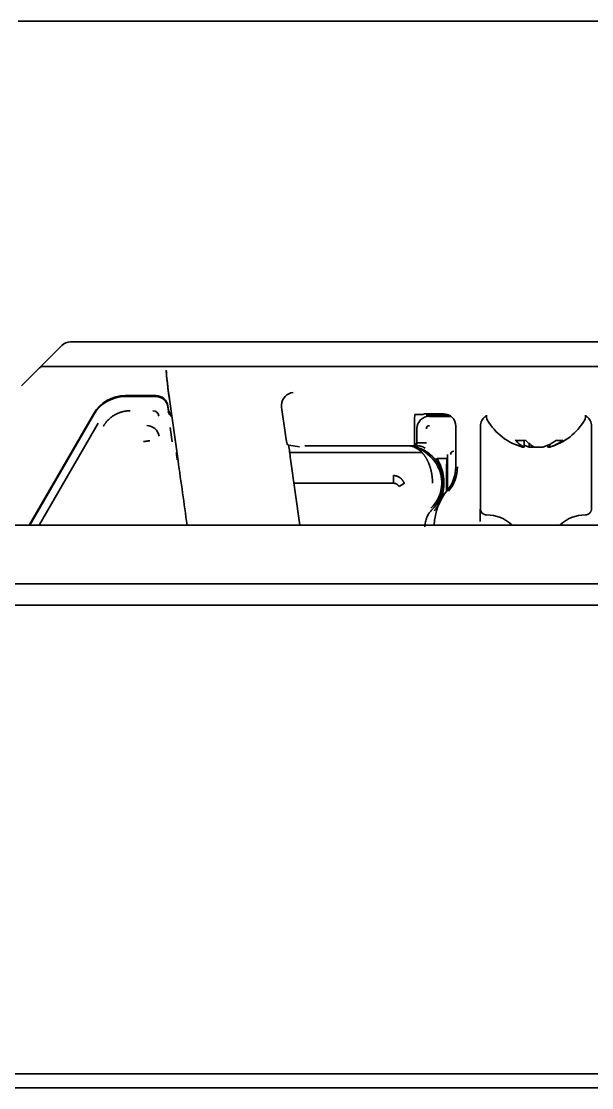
# Model space of a CAD drawing. Header units: inches. Extents: x 786 to 5593, y 691 to 5453.
# Drawn here: x 3594 to 3640.2, y 5282.5 to 5369 of the extents above; entities that cross this region are included whole.
import ezdxf

# ---------------------------------------------------------------- set-up
doc = ezdxf.new("R2010")
doc.units = ezdxf.units.IN
doc.layers.add('1', color=7, linetype='Continuous', true_color=0xffffff)
doc.layers.add('4', color=7, linetype='Continuous', true_color=0xffffff)

msp = doc.modelspace()

# ---------------------------------------------------------------- linework, layer by layer
at = {"layer": '1', "color": 7, "linetype": 'Continuous', "lineweight": 35}
for p, q in [((3593.788, 5369.042), (4057.692, 5369.042)), ((3594.033, 5339.469), (3597.313, 5342.749)), ((4053.46, 5343.042), (3598.02, 5343.042)), ((3595.608, 5341.042), (4055.871, 5341.042)), ((3604.926, 5338.69), (3602.471, 5338.69)), ((3604.926, 5338.609), (3602.471, 5338.609)), ((3606.027, 5338.405), (3606.73, 5333.397)), ((3605.916, 5337.829), (3605.959, 5337.52)), ((3605.916, 5337.748), (3605.959, 5337.439)), ((3615.413, 5335.684), (3615.124, 5337.74)), ((3599.874, 5337.191), (3594.676, 5328.187)), ((3599.874, 5337.11), (3594.723, 5328.187)), ((3625.933, 5337.142), (3626.082, 5337.142)), ((3626.581, 5337.151), (3626.715, 5337.195)), ((3627.089, 5337.09), (3628.703, 5337.09)), ((3627.089, 5337.009), (3628.833, 5337.009)), ((3627.214, 5337.203), (3628.24, 5337.203)), ((3631.647, 5337.009), (3631.74, 5337.009)), ((3631.74, 5337.109), (3631.74, 5336.909)), ((3639.74, 5336.909), (3639.74, 5337.109)), ((3639.74, 5337.009), (3639.832, 5337.009)), ((3606.258, 5334.935), (3606.095, 5336.102)), ((3625.89, 5336.16), (3625.89, 5334.614)), ((3626.09, 5334.859), (3626.09, 5336.01)), ((3629.24, 5332.914), (3629.24, 5336.203)), ((3631.24, 5329.509), (3631.24, 5336.203)), ((3640.24, 5336.203), (3640.24, 5329.509)), ((3634.774, 5334.513), (3634.774, 5335.054)), ((3606.596, 5334.073), (3606.636, 5334.073)), ((3615.699, 5334.668), (3615.606, 5334.684)), ((3615.699, 5334.668), (3616.582, 5334.526)), ((3615.774, 5334.073), (3626.499, 5334.073)), ((3625.84, 5334.609), (3617.012, 5334.609)), ((3635.176, 5334.513), (3635.176, 5334.85)), ((3636.705, 5334.513), (3636.705, 5334.678)), ((3636.85, 5334.513), (3636.85, 5334.737)), ((3616.599, 5328.187), (3615.847, 5333.535)), ((3628.581, 5331.039), (3628.581, 5333.917)), ((3456.24, 5283.676), (4195.24, 5283.676)), ((4189.24, 5282.549), (3461.74, 5282.549))]:
    msp.add_line(p, q, dxfattribs=at)
for centre, radius, start, end in [((3598.02, 5342.042), 1, 90.00022, 135), ((3596.154, 5340.176), 1, 119.98898, 135), ((3632.14, 5336.909), 0.4, 180, 210.30118), ((3635.939, 5339.129), 4.8, 210.30118, 254.48695), ((3635.541, 5339.129), 4.8, 286.27621, 329.69882), ((3639.34, 5336.909), 0.4, 329.69882, 0), ((3625.24, 5331.609), 3, 41.05936, 61.65334), ((3625.24, 5331.609), 3, 318.94064, 41.05936), ((3626.24, 5332.914), 3, 320.73197, 0), ((3626.24, 5332.914), 3.127, 320.73197, 0), ((3632.24, 5328.009), 4.75, 140.73197, 177.85653), ((3625.24, 5331.609), 3, 314.42664, 318.94064), ((3631.74, 5326.009), 3, 46.54238, 90.00093), ((3639.74, 5326.009), 3, 89.99906, 133.45762)]:
    msp.add_arc(centre, radius, start, end, dxfattribs=at)
for centre, major_axis, ratio, start_param, end_param in [((3606.107, 5338.405), (0.317, -2.25), 0.03458, 3.136727, 4.707523), ((3606.107, 5338.486), (0.317, -2.25), 0.03458, 3.136727, 4.707523), ((3602.473, 5335.688), (1.501, -2.6), 0.999188, 2.618346, 3.66484), ((3602.473, 5335.607), (1.501, -2.6), 0.999188, 2.618346, 3.66484), ((3604.925, 5337.689), (0.342, 0.94), 0.99931, 5.201587, 6.632249), ((3604.925, 5337.608), (0.342, 0.94), 0.99931, 5.201587, 6.632249), ((3616.055, 5337.929), (-0.353, -0.945), 0.923303, 3.526353, 5.044789), ((3616.116, 5337.877), (-0.757, 0.658), 0.996825, 0.6648, 0.853636), ((3606.454, 5337.59), (0.171, 0.47), 0.99931, 2.059994, 2.961736), ((3606.454, 5337.509), (0.171, 0.47), 0.99931, 2.059994, 2.990215), ((3625.942, 5336.16), (0, -1), 0.052408, 3.159046, 4.712389), ((3626.082, 5337.151), (0.5, 0), 0.017455, 4.712389, 6.230825), ((3627.09, 5336.008), (0.708, -0.708), 0.998783, 2.356803, 3.926382), ((3627.214, 5337.195), (0.5, 0), 0.017455, 1.570796, 3.089233), ((3628.24, 5336.203), (0.447, 0.895), 0.99981, 5.176082, 6.746726), ((3632.24, 5336.203), (0.447, -0.895), 0.99981, 3.312346, 4.248696), ((3639.24, 5336.203), (-0.447, -0.895), 0.99981, 2.03449, 2.970839), ((3615.466, 5335.684), (0.141, -1), 0.051895, 4.705076, 6.267145), ((3625.84, 5334.94), (-0.177, 0.177), 0.998783, 2.557464, 3.926382), ((3637.665, 5338.811), (0, 3.78), 0.546944, 3.008877, 3.141532), ((3637.665, 5338.811), (0, 3.78), 0.546944, 3.141653, 3.274309), ((3616.006, 5333.535), (0.423, -3), 0.051895, 4.31774, 4.705076), ((3625.84, 5334.859), (-0.177, 0.177), 0.998783, 2.356803, 3.926382), ((3610.231, 5333.397), (13.966, -99.249), 0.03458, 4.707523, 4.760049), ((3631.727, 5329.482), (0.447, -0.223), 0.999809, 3.604523, 4.448847)]:
    msp.add_ellipse(centre, major_axis=major_axis, ratio=ratio, start_param=start_param, end_param=end_param, dxfattribs=at)
for points in [[(3634.774, 5334.513), (3634.745, 5334.527), (3634.685, 5334.557), (3634.597, 5334.607), (3634.51, 5334.664), (3634.425, 5334.725), (3634.342, 5334.791), (3634.257, 5334.866), (3634.166, 5334.953), (3634.098, 5335.025), (3634.063, 5335.064)], [(3634.063, 5335.064), (3634.203, 5335.042), (3634.482, 5335.02), (3634.761, 5335.042), (3634.9, 5335.064)], [(3636.304, 5334.513), (3636.349, 5334.527), (3636.439, 5334.557), (3636.575, 5334.607), (3636.708, 5334.664), (3636.838, 5334.725), (3636.965, 5334.791), (3637.096, 5334.866), (3637.235, 5334.953), (3637.338, 5335.025), (3637.392, 5335.064)], [(3635.611, 5334.513), (3635.648, 5334.51), (3635.718, 5334.504), (3635.821, 5334.499), (3635.92, 5334.497), (3636.017, 5334.497), (3636.113, 5334.5), (3636.208, 5334.505), (3636.272, 5334.51), (3636.304, 5334.513)], [(3636.85, 5334.513), (3636.844, 5334.51), (3636.83, 5334.505), (3636.809, 5334.5), (3636.788, 5334.497), (3636.768, 5334.497), (3636.747, 5334.5), (3636.726, 5334.505), (3636.712, 5334.51), (3636.705, 5334.513)]]:
    msp.add_open_spline(points, degree=3, dxfattribs=at)
for points, knots in [([(3634.9, 5335.064), (3635.011, 5334.939), (3635.126, 5334.832), (3635.304, 5334.694), (3635.364, 5334.652), (3635.486, 5334.576), (3635.548, 5334.543), (3635.611, 5334.513)], [0, 0, 0, 0, 0.5, 0.5, 0.75, 0.75, 1, 1, 1, 1]), ([(3637.939, 5335.064), (3637.769, 5334.939), (3637.593, 5334.832), (3637.321, 5334.694), (3637.229, 5334.652), (3637.042, 5334.576), (3636.947, 5334.543), (3636.85, 5334.513)], [0, 0, 0, 0, 0.5, 0.5, 0.75, 0.75, 1, 1, 1, 1]), ([(3625.571, 5334.591), (3625.595, 5334.59), (3625.618, 5334.588), (3625.666, 5334.584), (3625.689, 5334.581), (3625.713, 5334.577)], [0, 0, 0, 0, 0.5, 0.5, 1, 1, 1, 1]), ([(3626.664, 5334.249), (3626.626, 5334.27), (3626.588, 5334.289), (3626.513, 5334.326), (3626.475, 5334.343), (3626.419, 5334.368), (3626.401, 5334.376), (3626.364, 5334.391), (3626.31, 5334.413), (3626.259, 5334.432), (3626.208, 5334.45), (3626.192, 5334.456), (3626.16, 5334.466), (3626.144, 5334.472), (3626.098, 5334.486), (3626.068, 5334.495), (3626.024, 5334.508), (3626.01, 5334.512), (3625.981, 5334.519), (3625.967, 5334.523), (3625.938, 5334.531), (3625.923, 5334.534), (3625.9, 5334.54), (3625.892, 5334.541), (3625.876, 5334.545), (3625.867, 5334.547), (3625.858, 5334.549)], [0, 0, 0, 0, 0.125, 0.125, 0.25, 0.25, 0.3125, 0.3125, 0.375, 0.5, 0.5, 0.5625, 0.5625, 0.625, 0.625, 0.75, 0.75, 0.8125, 0.8125, 0.875, 0.875, 0.9375, 0.9375, 0.96875, 0.96875, 1, 1, 1, 1]), ([(3634.656, 5334.503), (3634.661, 5334.502), (3634.673, 5334.499), (3634.691, 5334.497), (3634.712, 5334.497), (3634.733, 5334.5), (3634.754, 5334.505), (3634.767, 5334.51), (3634.774, 5334.513)], [0, 0, 0, 0, 0.123038, 0.29843, 0.473823, 0.649215, 0.824608, 1, 1, 1, 1]), ([(3635.176, 5334.513), (3635.131, 5334.527), (3635.04, 5334.557), (3634.905, 5334.607), (3634.816, 5334.645), (3634.771, 5334.665), (3634.77, 5334.665)], [0, 0, 0, 0, 0.331647, 0.663295, 0.994942, 1, 1, 1, 1]), ([(3635.54, 5334.497), (3635.514, 5334.497), (3635.456, 5334.497), (3635.367, 5334.5), (3635.272, 5334.505), (3635.208, 5334.51), (3635.176, 5334.513)], [0, 0, 0, 0, 0.207908, 0.471938, 0.735969, 1, 1, 1, 1]), ([(3628.501, 5333.579), (3628.501, 5333.497), (3628.501, 5333.414), (3628.501, 5333.251), (3628.5, 5333.169), (3628.499, 5333.007), (3628.499, 5332.927), (3628.497, 5332.766), (3628.497, 5332.685), (3628.495, 5332.525), (3628.494, 5332.445), (3628.493, 5332.285), (3628.492, 5332.205), (3628.491, 5332.044), (3628.491, 5331.963), (3628.49, 5331.799), (3628.49, 5331.717), (3628.489, 5331.592), (3628.49, 5331.55), (3628.49, 5331.487), (3628.49, 5331.466), (3628.49, 5331.424), (3628.49, 5331.402), (3628.49, 5331.297), (3628.491, 5331.213), (3628.492, 5331.089), (3628.492, 5331.048), (3628.492, 5331.007)], [0, 0, 0, 0, 0.095277, 0.095277, 0.190553, 0.190553, 0.28583, 0.28583, 0.381107, 0.381107, 0.476383, 0.476383, 0.57166, 0.57166, 0.666937, 0.666937, 0.762213, 0.762213, 0.809852, 0.809852, 0.833671, 0.833671, 0.85749, 0.85749, 0.952767, 0.952767, 1, 1, 1, 1]), ([(3627.34, 5329.466), (3627.292, 5329.42), (3627.202, 5329.322), (3627.083, 5329.164), (3627.015, 5329.052), (3626.952, 5328.936), (3626.923, 5328.876), (3626.845, 5328.691), (3626.806, 5328.565), (3626.767, 5328.37), (3626.757, 5328.305), (3626.747, 5328.205), (3626.744, 5328.172), (3626.741, 5328.105), (3626.74, 5328.072), (3626.74, 5328.038)], [0, 0, 0, 0, 0.125, 0.25, 0.375, 0.375, 0.5, 0.5, 0.75, 0.75, 0.875, 0.875, 0.9375, 0.9375, 1, 1, 1, 1]), ([(3631.218, 5328.483), (3631.218, 5328.548), (3631.218, 5328.613), (3631.218, 5328.693), (3631.218, 5328.708), (3631.218, 5328.74), (3631.218, 5328.787), (3631.219, 5328.863), (3631.219, 5328.921), (3631.219, 5328.964), (3631.219, 5328.978), (3631.219, 5329.006), (3631.219, 5329.02), (3631.22, 5329.088), (3631.22, 5329.138), (3631.221, 5329.207), (3631.221, 5329.229), (3631.221, 5329.271), (3631.222, 5329.29), (3631.222, 5329.345), (3631.223, 5329.376), (3631.224, 5329.414), (3631.224, 5329.426), (3631.224, 5329.445), (3631.225, 5329.454), (3631.226, 5329.474), (3631.226, 5329.481), (3631.227, 5329.482)], [0, 0, 0, 0, 0.125, 0.125, 0.15625, 0.15625, 0.1875, 0.25, 0.3125, 0.3125, 0.34375, 0.34375, 0.375, 0.375, 0.5, 0.5, 0.5625, 0.5625, 0.625, 0.625, 0.75, 0.75, 0.8125, 0.8125, 0.875, 0.875, 1, 1, 1, 1]), ([(3631.24, 5329.509), (3631.24, 5329.476), (3631.243, 5329.443), (3631.253, 5329.396), (3631.257, 5329.38), (3631.266, 5329.348), (3631.272, 5329.333), (3631.29, 5329.287), (3631.306, 5329.259), (3631.333, 5329.218), (3631.343, 5329.205), (3631.364, 5329.179), (3631.375, 5329.167), (3631.409, 5329.132), (3631.434, 5329.112), (3631.475, 5329.084), (3631.489, 5329.076), (3631.518, 5329.06), (3631.548, 5329.046), (3631.578, 5329.035), (3631.61, 5329.026), (3631.626, 5329.022), (3631.674, 5329.012), (3631.707, 5329.009), (3631.74, 5329.009)], [0, 0, 0, 0, 0.125, 0.125, 0.1875, 0.1875, 0.25, 0.25, 0.375, 0.375, 0.4375, 0.4375, 0.5, 0.5, 0.625, 0.625, 0.6875, 0.6875, 0.75, 0.8125, 0.8125, 0.875, 0.875, 1, 1, 1, 1]), ([(3639.74, 5329.009), (3639.773, 5329.009), (3639.805, 5329.012), (3639.853, 5329.022), (3639.869, 5329.026), (3639.9, 5329.035), (3639.916, 5329.041), (3639.961, 5329.06), (3639.99, 5329.075), (3640.031, 5329.102), (3640.044, 5329.112), (3640.07, 5329.133), (3640.082, 5329.144), (3640.116, 5329.178), (3640.137, 5329.203), (3640.164, 5329.244), (3640.173, 5329.259), (3640.188, 5329.287), (3640.202, 5329.317), (3640.213, 5329.348), (3640.223, 5329.379), (3640.227, 5329.395), (3640.237, 5329.443), (3640.24, 5329.476), (3640.24, 5329.509)], [0, 0, 0, 0, 0.125, 0.125, 0.1875, 0.1875, 0.25, 0.25, 0.375, 0.375, 0.4375, 0.4375, 0.5, 0.5, 0.625, 0.625, 0.6875, 0.6875, 0.75, 0.8125, 0.8125, 0.875, 0.875, 1, 1, 1, 1])]:
    msp.add_open_spline(points, degree=3, knots=knots, dxfattribs=at)
at = {"layer": '4', "color": 7, "linetype": 'Continuous', "lineweight": 35}
for p, q in [((3604.926, 5338.69), (3602.471, 5338.69)), ((3604.926, 5338.609), (3602.471, 5338.609)), ((3605.916, 5337.829), (3605.959, 5337.52)), ((3605.916, 5337.748), (3605.959, 5337.439)), ((3599.874, 5337.191), (3594.676, 5328.187)), ((3599.874, 5337.11), (3594.723, 5328.187)), ((3627.089, 5337.09), (3628.703, 5337.09)), ((3627.089, 5337.009), (3628.833, 5337.009)), ((3627.108, 5337.072), (3628.736, 5337.072)), ((3627.108, 5336.991), (3628.857, 5336.991)), ((3631.623, 5336.991), (3631.74, 5336.991)), ((3631.647, 5337.009), (3631.74, 5337.009)), ((3639.74, 5337.009), (3639.832, 5337.009)), ((3639.74, 5336.991), (3639.857, 5336.991)), ((3595.479, 5328.187), (3600.253, 5336.454)), ((3606.258, 5334.935), (3606.095, 5336.102)), ((3626.09, 5334.859), (3626.09, 5336.01)), ((3625.84, 5334.609), (3617.012, 5334.609)), ((3625.893, 5334.615), (3625.84, 5334.609)), ((3625.858, 5334.591), (3625.858, 5334.561)), ((3626.108, 5334.84), (3626.858, 5334.84)), ((3627.719, 5333.579), (3628.501, 5333.579)), ((3624.204, 5331.573), (3616.123, 5331.573)), ((3624.204, 5331.573), (3624.204, 5332.197)), ((3624.638, 5331.324), (3625.07, 5331.575)), ((3627.778, 5329.638), (3627.717, 5329.638)), ((3791.584, 5328.187), (3468.49, 5328.187)), ((3468.474, 5323.426), (4183.006, 5323.426)), ((3468.474, 5323.426), (4183.006, 5323.426)), ((4184.867, 5321.676), (3466.613, 5321.676)), ((4184.867, 5321.676), (3466.613, 5321.676))]:
    msp.add_line(p, q, dxfattribs=at)
for centre, radius, start, end in [((3604.202, 5335.25), 1, 7.99778, 90.00222), ((3625.24, 5331.609), 2.998, 44.98541, 61.52064), ((3625.24, 5331.609), 2.862, 313.74988, 359.07603)]:
    msp.add_arc(centre, radius, start, end, dxfattribs=at)
for centre, major_axis, ratio, start_param, end_param in [((3602.473, 5335.688), (1.501, -2.6), 0.999188, 2.618346, 3.66484), ((3602.473, 5335.607), (1.501, -2.6), 0.999188, 2.618346, 3.66484), ((3604.925, 5337.689), (0.342, 0.94), 0.99931, 5.201587, 6.632249), ((3604.925, 5337.608), (0.342, 0.94), 0.99931, 5.201587, 6.632249), ((3604.687, 5336.954), (-0.171, -0.47), 0.99931, 2.059994, 3.490656), ((3606.435, 5337.455), (-0.47, 0.171), 0.99931, 0.489198, 1.484291), ((3606.454, 5337.59), (0.171, 0.47), 0.99931, 2.059994, 2.961736), ((3606.454, 5337.509), (0.171, 0.47), 0.99931, 2.059994, 2.990215), ((3606.435, 5337.536), (-0.47, 0.171), 0.99931, 0.994356, 1.45713), ((3627.09, 5336.089), (0.708, -0.708), 0.998783, 2.356803, 2.608059), ((3627.108, 5335.991), (-0.177, 0.177), 0.998783, 5.498396, 7.067974), ((3625.24, 5332.811), (0, -1.812), 0.96827, 2.341391, 2.951684), ((3625.753, 5334.772), (-0.033, -0.197), 0.640804, 0.011372, 0.258928), ((3625.858, 5334.753), (-0.04, -0.196), 0.561653, 0.010547, 0.345884), ((3629.081, 5333.917), (0.177, -0.177), 0.998783, 2.356803, 3.926382)]:
    msp.add_ellipse(centre, major_axis=major_axis, ratio=ratio, start_param=start_param, end_param=end_param, dxfattribs=at)
msp.add_open_spline([(3602.849, 5337.454), (3602.521, 5337.454), (3601.885, 5337.284), (3601.316, 5336.955), (3600.85, 5336.49), (3600.685, 5336.205)], degree=2, dxfattribs=at)
for points, degree, knots in [([(3603.944, 5334.953), (3603.948, 5334.954), (3603.955, 5334.955), (3603.965, 5334.956), (3603.975, 5334.958), (3603.986, 5334.959), (3603.996, 5334.961), (3604.006, 5334.962), (3604.015, 5334.964), (3604.025, 5334.965), (3604.035, 5334.966), (3604.044, 5334.968), (3604.053, 5334.969), (3604.062, 5334.97), (3604.071, 5334.972), (3604.079, 5334.973), (3604.088, 5334.974), (3604.096, 5334.975), (3604.104, 5334.976), (3604.112, 5334.978), (3604.12, 5334.979), (3604.128, 5334.98), (3604.135, 5334.981), (3604.143, 5334.982), (3604.15, 5334.983), (3604.157, 5334.984), (3604.163, 5334.985), (3604.17, 5334.986), (3604.177, 5334.987), (3604.183, 5334.988), (3604.189, 5334.988), (3604.195, 5334.989), (3604.201, 5334.99), (3604.207, 5334.991), (3604.212, 5334.992), (3604.217, 5334.992), (3604.223, 5334.993), (3604.228, 5334.994), (3604.233, 5334.994), (3604.237, 5334.995), (3604.242, 5334.996), (3604.247, 5334.996), (3604.251, 5334.997), (3604.255, 5334.997), (3604.259, 5334.998), (3604.263, 5334.998), (3604.267, 5334.999), (3604.271, 5334.999), (3604.274, 5335), (3604.278, 5335), (3604.281, 5335.001), (3604.284, 5335.001), (3604.287, 5335.002), (3604.29, 5335.002), (3604.302, 5335.004), (3604.32, 5335.006), (3604.344, 5335.01), (3604.363, 5335.012), (3604.378, 5335.014), (3604.391, 5335.016), (3604.4, 5335.017), (3604.408, 5335.019), (3604.414, 5335.02), (3604.419, 5335.022), (3604.423, 5335.023), (3604.427, 5335.024), (3604.429, 5335.025), (3604.432, 5335.025), (3604.434, 5335.025), (3604.435, 5335.025), (3604.436, 5335.024), (3604.437, 5335.024), (3604.438, 5335.023), (3604.439, 5335.023), (3604.439, 5335.023), (3604.439, 5335.023)], 3, [0, 0, 0, 0, 0.013849, 0.027532, 0.04105, 0.054402, 0.067589, 0.08061, 0.093466, 0.106155, 0.118679, 0.131037, 0.143228, 0.155253, 0.167113, 0.178805, 0.190332, 0.201692, 0.212886, 0.223914, 0.234775, 0.245469, 0.255998, 0.266359, 0.276554, 0.286583, 0.296445, 0.306141, 0.31567, 0.325032, 0.334228, 0.343258, 0.352121, 0.360818, 0.369348, 0.377712, 0.385909, 0.39394, 0.401805, 0.409504, 0.417036, 0.424402, 0.431602, 0.438636, 0.445504, 0.452206, 0.458742, 0.465112, 0.471316, 0.477355, 0.483227, 0.488935, 0.494477, 0.499853, 0.505064, 0.558103, 0.606799, 0.651139, 0.691116, 0.726733, 0.758006, 0.782867, 0.806574, 0.829104, 0.85043, 0.870523, 0.889362, 0.906936, 0.923257, 0.938362, 0.952323, 0.965258, 0.977343, 0.988824, 1, 1, 1, 1]), ([(3606.596, 5334.073), (3606.596, 5334.073), (3606.596, 5334.072), (3606.596, 5334.071), (3606.595, 5334.069), (3606.595, 5334.068), (3606.595, 5334.065), (3606.595, 5334.063), (3606.595, 5334.06), (3606.595, 5334.057), (3606.595, 5334.054), (3606.595, 5334.05), (3606.595, 5334.047), (3606.596, 5334.042), (3606.596, 5334.038), (3606.596, 5334.033), (3606.597, 5334.028), (3606.597, 5334.023), (3606.597, 5334.017), (3606.598, 5334.011), (3606.599, 5334.005), (3606.599, 5333.998), (3606.6, 5333.991), (3606.601, 5333.984), (3606.602, 5333.976), (3606.602, 5333.969), (3606.603, 5333.96), (3606.604, 5333.952), (3606.605, 5333.943), (3606.606, 5333.934), (3606.608, 5333.925), (3606.609, 5333.915), (3606.61, 5333.905), (3606.611, 5333.894), (3606.613, 5333.883), (3606.614, 5333.872), (3606.616, 5333.861), (3606.617, 5333.849), (3606.619, 5333.837), (3606.62, 5333.825), (3606.622, 5333.812), (3606.624, 5333.799), (3606.626, 5333.786), (3606.627, 5333.772), (3606.629, 5333.758), (3606.631, 5333.743), (3606.633, 5333.729), (3606.635, 5333.714), (3606.637, 5333.698), (3606.64, 5333.682), (3606.642, 5333.666), (3606.644, 5333.65), (3606.646, 5333.633), (3606.649, 5333.616), (3606.651, 5333.599), (3606.654, 5333.581), (3606.656, 5333.563), (3606.659, 5333.544), (3606.662, 5333.525), (3606.664, 5333.506), (3606.667, 5333.49), (3606.668, 5333.479), (3606.669, 5333.475)], 3, [0, 0, 0, 0, 0.015432, 0.030908, 0.04643, 0.061996, 0.077608, 0.093264, 0.108966, 0.124713, 0.140505, 0.156342, 0.172225, 0.188153, 0.204127, 0.220146, 0.236211, 0.252322, 0.268479, 0.284681, 0.300929, 0.317223, 0.333564, 0.34995, 0.366382, 0.382861, 0.399386, 0.415957, 0.432575, 0.449238, 0.465949, 0.482706, 0.499509, 0.516359, 0.533256, 0.5502, 0.56719, 0.584227, 0.601311, 0.618442, 0.63562, 0.652845, 0.670117, 0.687437, 0.704803, 0.722217, 0.739678, 0.757186, 0.774742, 0.792345, 0.809996, 0.827694, 0.84544, 0.863233, 0.881074, 0.898963, 0.916899, 0.934884, 0.952916, 0.970996, 0.989124, 1, 1, 1, 1]), ([(3625.753, 5334.576), (3625.745, 5334.577), (3625.737, 5334.578), (3625.717, 5334.581), (3625.705, 5334.582), (3625.673, 5334.585), (3625.653, 5334.587), (3625.612, 5334.589), (3625.592, 5334.59), (3625.571, 5334.591)], 3, [0, 0, 0, 0, 0.128205, 0.128205, 0.333333, 0.333333, 0.661538, 0.661538, 1, 1, 1, 1]), ([(3625.571, 5334.591), (3625.588, 5334.59), (3625.605, 5334.589), (3625.638, 5334.586), (3625.655, 5334.585), (3625.681, 5334.581), (3625.692, 5334.58), (3625.708, 5334.577), (3625.715, 5334.576), (3625.721, 5334.575)], 3, [0, 0, 0, 0, 0.338462, 0.338462, 0.666667, 0.666667, 0.871795, 0.871795, 1, 1, 1, 1]), ([(3625.721, 5334.575), (3625.732, 5334.573), (3625.743, 5334.571), (3625.764, 5334.567), (3625.775, 5334.565), (3625.793, 5334.562), (3625.8, 5334.561), (3625.811, 5334.558), (3625.815, 5334.558), (3625.82, 5334.557)], 3, [0, 0, 0, 0, 0.338462, 0.338462, 0.666667, 0.666667, 0.871795, 0.871795, 1, 1, 1, 1]), ([(3625.721, 5334.575), (3625.725, 5334.574), (3625.732, 5334.573), (3625.742, 5334.571), (3625.753, 5334.568), (3625.763, 5334.566), (3625.774, 5334.564), (3625.785, 5334.561), (3625.795, 5334.559), (3625.806, 5334.556), (3625.816, 5334.554), (3625.827, 5334.551), (3625.837, 5334.548), (3625.848, 5334.546), (3625.859, 5334.543), (3625.869, 5334.54), (3625.88, 5334.537), (3625.89, 5334.534), (3625.901, 5334.531), (3625.912, 5334.528), (3625.922, 5334.525), (3625.933, 5334.522), (3625.944, 5334.519), (3625.954, 5334.515), (3625.965, 5334.512), (3625.976, 5334.509), (3625.986, 5334.505), (3625.997, 5334.502), (3626.008, 5334.498), (3626.018, 5334.495), (3626.029, 5334.491), (3626.039, 5334.487), (3626.05, 5334.483), (3626.061, 5334.48), (3626.071, 5334.476), (3626.082, 5334.472), (3626.093, 5334.468), (3626.103, 5334.464), (3626.114, 5334.46), (3626.125, 5334.455), (3626.135, 5334.451), (3626.146, 5334.447), (3626.157, 5334.443), (3626.167, 5334.438), (3626.178, 5334.434), (3626.188, 5334.429), (3626.199, 5334.425), (3626.21, 5334.42), (3626.22, 5334.416), (3626.231, 5334.411), (3626.241, 5334.406), (3626.252, 5334.401), (3626.263, 5334.396), (3626.273, 5334.391), (3626.284, 5334.386), (3626.294, 5334.381), (3626.305, 5334.376), (3626.315, 5334.371), (3626.326, 5334.366), (3626.336, 5334.36), (3626.347, 5334.355), (3626.357, 5334.35), (3626.368, 5334.344), (3626.378, 5334.339), (3626.389, 5334.333), (3626.399, 5334.327), (3626.41, 5334.322), (3626.42, 5334.316), (3626.43, 5334.31), (3626.441, 5334.304), (3626.451, 5334.298), (3626.461, 5334.292), (3626.472, 5334.286), (3626.482, 5334.28), (3626.492, 5334.274), (3626.503, 5334.268), (3626.513, 5334.262), (3626.523, 5334.255), (3626.534, 5334.249), (3626.544, 5334.242), (3626.554, 5334.236), (3626.564, 5334.229), (3626.574, 5334.223), (3626.584, 5334.216), (3626.595, 5334.209), (3626.605, 5334.203), (3626.615, 5334.196), (3626.625, 5334.189), (3626.635, 5334.182), (3626.645, 5334.175), (3626.655, 5334.168), (3626.665, 5334.161), (3626.675, 5334.153), (3626.685, 5334.146), (3626.695, 5334.139), (3626.705, 5334.131), (3626.714, 5334.124), (3626.724, 5334.116), (3626.734, 5334.109), (3626.744, 5334.101), (3626.754, 5334.094), (3626.763, 5334.086), (3626.773, 5334.078), (3626.783, 5334.07), (3626.792, 5334.062), (3626.802, 5334.054), (3626.812, 5334.046), (3626.821, 5334.038), (3626.831, 5334.03), (3626.84, 5334.022), (3626.85, 5334.014), (3626.859, 5334.006), (3626.868, 5333.997), (3626.878, 5333.989), (3626.887, 5333.98), (3626.896, 5333.972), (3626.906, 5333.963), (3626.915, 5333.955), (3626.924, 5333.946), (3626.933, 5333.937), (3626.939, 5333.931), (3626.942, 5333.928)], 3, [0, 0, 0, 0, 0.003433, 0.006948, 0.010548, 0.01423, 0.017996, 0.021845, 0.025779, 0.029795, 0.033895, 0.03808, 0.042347, 0.046699, 0.051134, 0.055654, 0.060257, 0.064944, 0.069715, 0.074571, 0.07951, 0.084533, 0.089641, 0.094832, 0.100108, 0.105468, 0.110912, 0.11644, 0.122053, 0.127749, 0.13353, 0.139396, 0.145345, 0.151379, 0.157497, 0.1637, 0.169987, 0.176358, 0.182814, 0.189354, 0.195979, 0.202688, 0.209481, 0.216359, 0.223321, 0.230368, 0.237499, 0.244715, 0.252015, 0.259399, 0.266869, 0.274422, 0.28206, 0.289783, 0.29759, 0.305482, 0.313459, 0.321519, 0.329665, 0.337895, 0.346209, 0.354609, 0.363092, 0.371661, 0.380314, 0.389051, 0.397873, 0.40678, 0.415771, 0.424847, 0.434008, 0.443253, 0.452583, 0.461998, 0.471497, 0.48108, 0.490749, 0.500502, 0.51034, 0.520262, 0.530269, 0.540361, 0.550537, 0.560798, 0.571144, 0.581574, 0.592089, 0.602689, 0.613373, 0.624142, 0.634996, 0.645935, 0.656958, 0.668066, 0.679258, 0.690536, 0.701898, 0.713344, 0.724876, 0.736492, 0.748192, 0.759978, 0.771848, 0.783803, 0.795843, 0.807967, 0.820176, 0.83247, 0.844848, 0.857312, 0.86986, 0.882492, 0.89521, 0.908012, 0.920899, 0.933871, 0.946927, 0.960068, 0.973294, 0.986605, 1, 1, 1, 1]), ([(3625.858, 5334.561), (3625.854, 5334.562), (3625.849, 5334.562), (3625.837, 5334.564), (3625.83, 5334.565), (3625.811, 5334.568), (3625.799, 5334.57), (3625.776, 5334.573), (3625.765, 5334.575), (3625.753, 5334.576)], 3, [0, 0, 0, 0, 0.128205, 0.128205, 0.333333, 0.333333, 0.661538, 0.661538, 1, 1, 1, 1]), ([(3626.765, 5334.42), (3626.764, 5334.42), (3626.764, 5334.421), (3626.726, 5334.442), (3626.689, 5334.461), (3626.591, 5334.509), (3626.532, 5334.534), (3626.382, 5334.588), (3626.296, 5334.609), (3626.177, 5334.614), (3626.138, 5334.611), (3626.07, 5334.596), (3626.046, 5334.59), (3625.982, 5334.573), (3625.955, 5334.556), (3625.858, 5334.561)], 3, [0, 0, 0, 0, 0.002149, 0.002149, 0.130078, 0.130078, 0.334766, 0.334766, 0.662266, 0.662266, 0.831133, 0.831133, 0.915566, 0.915566, 1, 1, 1, 1]), ([(3627.352, 5331.575), (3627.352, 5331.582), (3627.352, 5331.597), (3627.352, 5331.619), (3627.352, 5331.642), (3627.352, 5331.664), (3627.352, 5331.687), (3627.351, 5331.709), (3627.351, 5331.732), (3627.35, 5331.755), (3627.349, 5331.778), (3627.348, 5331.801), (3627.347, 5331.824), (3627.345, 5331.847), (3627.344, 5331.87), (3627.342, 5331.893), (3627.341, 5331.917), (3627.339, 5331.94), (3627.337, 5331.964), (3627.335, 5331.987), (3627.333, 5332.011), (3627.33, 5332.034), (3627.328, 5332.058), (3627.325, 5332.082), (3627.322, 5332.106), (3627.319, 5332.129), (3627.316, 5332.153), (3627.313, 5332.177), (3627.31, 5332.201), (3627.306, 5332.225), (3627.303, 5332.249), (3627.299, 5332.273), (3627.295, 5332.297), (3627.291, 5332.321), (3627.287, 5332.346), (3627.283, 5332.37), (3627.278, 5332.394), (3627.274, 5332.418), (3627.269, 5332.442), (3627.264, 5332.466), (3627.259, 5332.49), (3627.254, 5332.514), (3627.249, 5332.539), (3627.244, 5332.563), (3627.238, 5332.587), (3627.233, 5332.611), (3627.227, 5332.635), (3627.221, 5332.659), (3627.215, 5332.683), (3627.209, 5332.707), (3627.202, 5332.731), (3627.196, 5332.754), (3627.189, 5332.778), (3627.183, 5332.802), (3627.176, 5332.826), (3627.169, 5332.849), (3627.162, 5332.873), (3627.155, 5332.896), (3627.147, 5332.92), (3627.14, 5332.943), (3627.132, 5332.966), (3627.124, 5332.989), (3627.116, 5333.012), (3627.108, 5333.035), (3627.1, 5333.058), (3627.092, 5333.081), (3627.083, 5333.103), (3627.075, 5333.126), (3627.066, 5333.148), (3627.057, 5333.17), (3627.048, 5333.192), (3627.039, 5333.214), (3627.03, 5333.236), (3627.02, 5333.258), (3627.011, 5333.279), (3627.001, 5333.301), (3626.988, 5333.33), (3626.97, 5333.366), (3626.95, 5333.409), (3626.929, 5333.451), (3626.908, 5333.491), (3626.887, 5333.531), (3626.866, 5333.569), (3626.845, 5333.606), (3626.823, 5333.642), (3626.802, 5333.676), (3626.781, 5333.71), (3626.76, 5333.741), (3626.739, 5333.772), (3626.718, 5333.801), (3626.697, 5333.829), (3626.678, 5333.851), (3626.663, 5333.87), (3626.651, 5333.885), (3626.639, 5333.899), (3626.628, 5333.912), (3626.617, 5333.925), (3626.607, 5333.938), (3626.597, 5333.95), (3626.588, 5333.961), (3626.579, 5333.972), (3626.571, 5333.982), (3626.563, 5333.992), (3626.555, 5334.001), (3626.548, 5334.01), (3626.542, 5334.018), (3626.536, 5334.026), (3626.53, 5334.033), (3626.525, 5334.04), (3626.52, 5334.046), (3626.516, 5334.051), (3626.512, 5334.056), (3626.509, 5334.06), (3626.506, 5334.064), (3626.503, 5334.067), (3626.501, 5334.07), (3626.5, 5334.072), (3626.499, 5334.073), (3626.499, 5334.073)], 3, [0, 0, 0, 0, 0.00561, 0.011244, 0.016903, 0.022586, 0.028295, 0.034029, 0.039789, 0.045574, 0.051385, 0.057222, 0.063086, 0.068976, 0.074892, 0.080836, 0.086806, 0.092804, 0.098829, 0.104881, 0.110961, 0.117069, 0.123205, 0.129369, 0.135561, 0.141782, 0.148031, 0.154309, 0.160616, 0.166952, 0.173318, 0.179712, 0.186137, 0.192591, 0.199074, 0.205588, 0.212131, 0.218705, 0.225309, 0.231944, 0.238609, 0.245305, 0.252031, 0.258789, 0.265577, 0.272397, 0.279248, 0.286131, 0.293045, 0.29999, 0.306968, 0.313977, 0.321018, 0.328091, 0.335197, 0.342335, 0.349505, 0.356707, 0.363942, 0.37121, 0.378511, 0.385844, 0.393211, 0.40061, 0.408043, 0.415509, 0.423008, 0.43054, 0.438107, 0.445706, 0.45334, 0.461007, 0.468708, 0.476442, 0.484211, 0.492014, 0.499851, 0.516498, 0.533147, 0.549797, 0.566448, 0.583101, 0.599756, 0.616412, 0.633069, 0.649728, 0.666389, 0.683051, 0.699715, 0.71638, 0.733047, 0.749715, 0.759731, 0.769706, 0.77964, 0.789536, 0.799394, 0.809216, 0.819003, 0.828755, 0.838475, 0.848164, 0.857822, 0.867452, 0.877054, 0.88663, 0.896182, 0.905709, 0.915215, 0.9247, 0.934166, 0.943613, 0.953044, 0.96246, 0.971862, 0.981252, 0.990631, 1, 1, 1, 1]), ([(3626.942, 5333.928), (3626.943, 5333.928), (3626.943, 5333.928), (3626.944, 5333.927), (3626.945, 5333.926), (3626.946, 5333.925), (3626.948, 5333.924), (3626.949, 5333.922), (3626.951, 5333.921), (3626.953, 5333.919), (3626.955, 5333.917), (3626.958, 5333.916), (3626.96, 5333.914), (3626.963, 5333.911), (3626.966, 5333.909), (3626.969, 5333.907), (3626.972, 5333.904), (3626.975, 5333.902), (3626.979, 5333.899), (3626.982, 5333.896), (3626.986, 5333.893), (3626.99, 5333.89), (3626.994, 5333.886), (3626.999, 5333.883), (3627.003, 5333.879), (3627.008, 5333.875), (3627.013, 5333.871), (3627.018, 5333.867), (3627.023, 5333.863), (3627.028, 5333.859), (3627.034, 5333.854), (3627.039, 5333.849), (3627.045, 5333.845), (3627.051, 5333.84), (3627.057, 5333.835), (3627.063, 5333.829), (3627.07, 5333.824), (3627.076, 5333.818), (3627.083, 5333.812), (3627.09, 5333.807), (3627.097, 5333.8), (3627.104, 5333.794), (3627.111, 5333.788), (3627.119, 5333.781), (3627.126, 5333.775), (3627.134, 5333.768), (3627.142, 5333.761), (3627.15, 5333.753), (3627.158, 5333.746), (3627.166, 5333.738), (3627.175, 5333.73), (3627.183, 5333.723), (3627.192, 5333.714), (3627.201, 5333.706), (3627.21, 5333.698), (3627.219, 5333.689), (3627.228, 5333.68), (3627.237, 5333.671), (3627.246, 5333.662), (3627.256, 5333.652), (3627.266, 5333.642), (3627.275, 5333.633), (3627.285, 5333.622), (3627.295, 5333.612), (3627.305, 5333.602), (3627.315, 5333.591), (3627.325, 5333.58), (3627.336, 5333.569), (3627.346, 5333.558), (3627.356, 5333.546), (3627.367, 5333.534), (3627.378, 5333.523), (3627.388, 5333.51), (3627.399, 5333.498), (3627.41, 5333.485), (3627.421, 5333.472), (3627.432, 5333.459), (3627.443, 5333.446), (3627.454, 5333.432), (3627.465, 5333.419), (3627.476, 5333.405), (3627.488, 5333.39), (3627.499, 5333.376), (3627.51, 5333.361), (3627.522, 5333.346), (3627.533, 5333.331), (3627.544, 5333.315), (3627.556, 5333.3), (3627.567, 5333.284), (3627.579, 5333.267), (3627.59, 5333.251), (3627.602, 5333.234), (3627.613, 5333.217), (3627.625, 5333.2), (3627.636, 5333.182), (3627.648, 5333.164), (3627.659, 5333.146), (3627.682, 5333.11), (3627.715, 5333.055), (3627.756, 5332.98), (3627.796, 5332.904), (3627.834, 5332.826), (3627.869, 5332.746), (3627.903, 5332.665), (3627.933, 5332.583), (3627.962, 5332.5), (3627.988, 5332.415), (3628.012, 5332.329), (3628.033, 5332.242), (3628.051, 5332.154), (3628.067, 5332.065), (3628.08, 5331.975), (3628.09, 5331.884), (3628.097, 5331.793), (3628.101, 5331.701), (3628.102, 5331.632), (3628.102, 5331.586), (3628.102, 5331.57), (3628.102, 5331.563)], 3, [0, 0, 0, 0, 0.004093, 0.008184, 0.012275, 0.016367, 0.02046, 0.024557, 0.028656, 0.032761, 0.036871, 0.040987, 0.045112, 0.049244, 0.053386, 0.057539, 0.061702, 0.065878, 0.070067, 0.074271, 0.078489, 0.082723, 0.086974, 0.091242, 0.09553, 0.099836, 0.104162, 0.10851, 0.11288, 0.117272, 0.121687, 0.126127, 0.130592, 0.135082, 0.139599, 0.144143, 0.148715, 0.153316, 0.157946, 0.162605, 0.167296, 0.172018, 0.176771, 0.181557, 0.186377, 0.19123, 0.196117, 0.201039, 0.205997, 0.21099, 0.216021, 0.221088, 0.226192, 0.231335, 0.236517, 0.241737, 0.246997, 0.252297, 0.257637, 0.263018, 0.26844, 0.273904, 0.27941, 0.284958, 0.29055, 0.296184, 0.301862, 0.307584, 0.313351, 0.319162, 0.325018, 0.33092, 0.336867, 0.34286, 0.348899, 0.354985, 0.361118, 0.367298, 0.373525, 0.3798, 0.386123, 0.392494, 0.398914, 0.405383, 0.4119, 0.418467, 0.425083, 0.431749, 0.438464, 0.44523, 0.452046, 0.458913, 0.46583, 0.472798, 0.479818, 0.486889, 0.494011, 0.501185, 0.529266, 0.557111, 0.58474, 0.61217, 0.639421, 0.666513, 0.693465, 0.720297, 0.747029, 0.773684, 0.800281, 0.826841, 0.853386, 0.879937, 0.906515, 0.93314, 0.959835, 0.98662, 0.993341, 1, 1, 1, 1]), ([(3627.36, 5333.728), (3627.372, 5333.717), (3627.383, 5333.706), (3627.411, 5333.676), (3627.429, 5333.658), (3627.473, 5333.61), (3627.5, 5333.579), (3627.553, 5333.517), (3627.58, 5333.485), (3627.605, 5333.452)], 3, [0, 0, 0, 0, 0.128205, 0.128205, 0.333333, 0.333333, 0.661538, 0.661538, 1, 1, 1, 1]), ([(3627.719, 5333.579), (3627.684, 5333.55), (3627.652, 5333.52), (3627.61, 5333.474), (3627.601, 5333.458), (3627.605, 5333.452)], 3, [0, 0, 0, 0, 0.5, 0.5, 1, 1, 1, 1]), ([(3627.717, 5329.638), (3627.838, 5329.86), (3627.944, 5330.068), (3628.111, 5330.499), (3628.173, 5330.713), (3628.242, 5331.07), (3628.261, 5331.209), (3628.278, 5331.434), (3628.281, 5331.521), (3628.281, 5331.693), (3628.278, 5331.78), (3628.262, 5332.005), (3628.244, 5332.143), (3628.176, 5332.5), (3628.114, 5332.716), (3627.946, 5333.146), (3627.837, 5333.342), (3627.719, 5333.579)], 3, [0, 0, 0, 0, 0.169231, 0.169231, 0.333333, 0.333333, 0.435897, 0.435897, 0.5, 0.5, 0.564103, 0.564103, 0.666667, 0.666667, 0.830769, 0.830769, 1, 1, 1, 1]), ([(3628.501, 5333.579), (3628.501, 5333.358), (3628.5, 5333.09), (3628.499, 5332.982), (3628.498, 5332.848), (3628.497, 5332.765), (3628.494, 5332.444), (3628.493, 5332.367), (3628.492, 5332.234), (3628.491, 5332.126), (3628.49, 5331.856), (3628.489, 5331.412), (3628.491, 5331.137), (3628.492, 5331.069), (3628.492, 5330.992)], 2, [0, 0, 0, 0.188444, 0.188444, 0.282666, 0.282666, 0.376887, 0.471109, 0.471109, 0.565331, 0.565331, 0.753775, 0.942218, 0.942218, 1, 1, 1]), ([(3624.204, 5332.197), (3624.209, 5332.197), (3624.218, 5332.197), (3624.232, 5332.196), (3624.246, 5332.196), (3624.26, 5332.195), (3624.274, 5332.194), (3624.288, 5332.193), (3624.301, 5332.191), (3624.315, 5332.189), (3624.329, 5332.187), (3624.342, 5332.185), (3624.356, 5332.183), (3624.369, 5332.18), (3624.383, 5332.177), (3624.396, 5332.174), (3624.409, 5332.171), (3624.423, 5332.167), (3624.436, 5332.164), (3624.449, 5332.16), (3624.462, 5332.155), (3624.475, 5332.151), (3624.488, 5332.146), (3624.501, 5332.141), (3624.514, 5332.136), (3624.527, 5332.131), (3624.54, 5332.125), (3624.553, 5332.119), (3624.566, 5332.113), (3624.578, 5332.107), (3624.591, 5332.101), (3624.603, 5332.094), (3624.616, 5332.087), (3624.628, 5332.08), (3624.641, 5332.072), (3624.653, 5332.065), (3624.666, 5332.057), (3624.678, 5332.049), (3624.69, 5332.04), (3624.702, 5332.032), (3624.714, 5332.023), (3624.731, 5332.01), (3624.752, 5331.994), (3624.776, 5331.974), (3624.8, 5331.952), (3624.824, 5331.93), (3624.847, 5331.907), (3624.869, 5331.884), (3624.89, 5331.859), (3624.911, 5331.834), (3624.931, 5331.808), (3624.951, 5331.782), (3624.97, 5331.754), (3624.988, 5331.726), (3625.006, 5331.698), (3625.023, 5331.668), (3625.04, 5331.638), (3625.055, 5331.607), (3625.065, 5331.585), (3625.07, 5331.575)], 3, [0, 0, 0, 0, 0.012427, 0.024813, 0.037161, 0.049477, 0.061762, 0.07402, 0.086256, 0.098471, 0.110671, 0.122858, 0.135037, 0.14721, 0.159382, 0.171555, 0.183734, 0.195922, 0.208123, 0.220341, 0.232578, 0.244839, 0.257126, 0.269444, 0.281796, 0.294186, 0.306616, 0.319091, 0.331613, 0.344186, 0.356813, 0.369497, 0.382242, 0.39505, 0.407926, 0.420871, 0.433889, 0.446983, 0.460155, 0.473409, 0.486747, 0.500172, 0.528755, 0.557316, 0.585882, 0.614477, 0.643126, 0.671855, 0.700689, 0.729652, 0.758769, 0.788063, 0.817559, 0.847278, 0.877243, 0.907477, 0.938001, 0.968835, 1, 1, 1, 1]), ([(3624.638, 5331.324), (3624.636, 5331.327), (3624.633, 5331.332), (3624.628, 5331.34), (3624.623, 5331.348), (3624.617, 5331.357), (3624.611, 5331.365), (3624.605, 5331.374), (3624.598, 5331.383), (3624.59, 5331.393), (3624.582, 5331.402), (3624.574, 5331.412), (3624.564, 5331.421), (3624.555, 5331.431), (3624.544, 5331.441), (3624.533, 5331.45), (3624.522, 5331.46), (3624.51, 5331.47), (3624.497, 5331.479), (3624.483, 5331.489), (3624.469, 5331.498), (3624.451, 5331.508), (3624.429, 5331.52), (3624.403, 5331.532), (3624.378, 5331.542), (3624.353, 5331.55), (3624.329, 5331.557), (3624.306, 5331.562), (3624.284, 5331.566), (3624.262, 5331.569), (3624.242, 5331.571), (3624.223, 5331.572), (3624.21, 5331.572), (3624.204, 5331.573)], 3, [0, 0, 0, 0, 0.016745, 0.034335, 0.052777, 0.072075, 0.092233, 0.113256, 0.135147, 0.15791, 0.181547, 0.20606, 0.231452, 0.257724, 0.284879, 0.312918, 0.341843, 0.371654, 0.402354, 0.433943, 0.466422, 0.499792, 0.556279, 0.610544, 0.662591, 0.712426, 0.760055, 0.805485, 0.848725, 0.889784, 0.928674, 0.965407, 1, 1, 1, 1]), ([(3627.502, 5329.348), (3627.512, 5329.36), (3627.521, 5329.372), (3627.547, 5329.403), (3627.562, 5329.422), (3627.601, 5329.473), (3627.624, 5329.505), (3627.671, 5329.57), (3627.694, 5329.604), (3627.716, 5329.638)], 3, [0, 0, 0, 0, 0.128205, 0.128205, 0.333333, 0.333333, 0.661538, 0.661538, 1, 1, 1, 1])]:
    msp.add_open_spline(points, degree=degree, knots=knots, dxfattribs=at)

doc.saveas('drawing.dxf')
